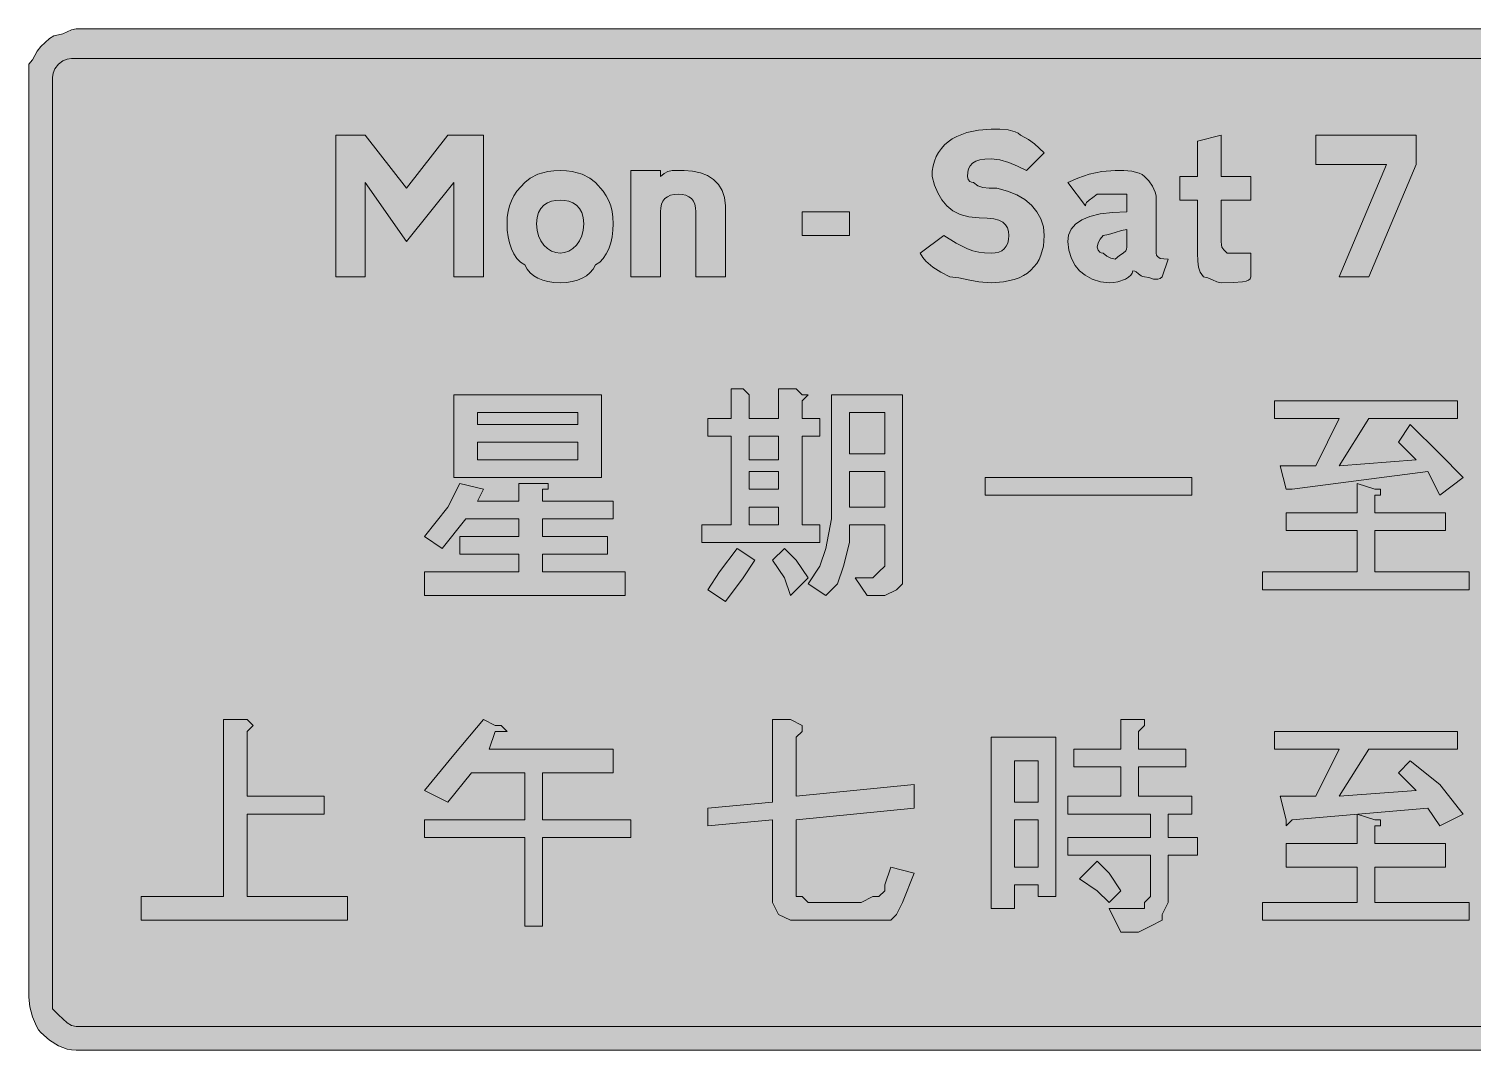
# Model space of a CAD drawing. Header units: metres. Extents: x 13 to 556, y 31 to 239.
# Drawn here: x 12.7 to 306.1, y 31 to 238.6 of the extents above; entities that cross this region are included whole.
import ezdxf

# ---------------------------------------------------------------- set-up
doc = ezdxf.new("R2010")
doc.units = ezdxf.units.M
doc.layers.add('FILL_BLACK_000000', color=7, linetype='Continuous', true_color=0x000000)
doc.layers.add('FILL_WHITE_FFFFFF', color=7, linetype='Continuous', true_color=0xffffff)

msp = doc.modelspace()

# ---------------------------------------------------------------- hatches: boundary and pattern name
at = {"layer": 'FILL_BLACK_000000', "true_color": 0x000000}
h = msp.add_hatch(color=7, dxfattribs=at)
h.dxf.hatch_style = 1
h.paths.add_polyline_path([(546.44, 238.5), (547.46, 238.33), (548.51, 238.05), (549.54, 237.66), (550.52, 237.15), (551.4, 236.53), (552.13, 235.8), (552.69, 234.96), (554.27, 233.16), (555.39, 231.36), (555.78, 230.46), (556.06, 229.56), (556.23, 228.66), (556.29, 227.76), (556.29, 41.76), (556.23, 40.81), (556.07, 39.79), (555.78, 38.74), (555.39, 37.71), (554.88, 36.73), (554.27, 35.85), (553.53, 35.12), (552.69, 34.56), (552.13, 33.72), (551.4, 32.98), (550.52, 32.37), (549.54, 31.86), (548.51, 31.47), (547.46, 31.18), (546.44, 31.02), (545.49, 30.96), (22.29, 30.96), (21.39, 31.02), (20.49, 31.18), (19.59, 31.47), (18.69, 31.86), (16.89, 32.98), (15.09, 34.56), (14.64, 35.12), (14.21, 35.85), (13.44, 37.71), (12.9, 39.79), (12.69, 41.76), (12.69, 227.76), (12.69, 231.36), (13.4, 232.26), (13.89, 233.16), (14.38, 234.06), (15.09, 234.96), (16.89, 236.61), (17.79, 237.15), (18.69, 237.36), (19.59, 237.55), (20.49, 237.96), (21.39, 238.37), (22.29, 238.56), (545.49, 238.56), (546.44, 238.5)])
h.paths.add_polyline_path([(20.49, 232.41), (19.59, 232.05), (18.69, 231.36), (18, 230.46), (17.64, 229.56), (17.51, 228.66), (17.49, 227.76), (17.49, 41.76), (17.49, 39.36), (18.69, 38.16), (20.49, 36.51), (21.39, 35.97), (22.29, 35.76), (545.49, 35.76), (546.39, 35.97), (547.29, 36.51), (549.09, 38.16), (549.49, 38.27), (549.78, 38.55), (550, 38.98), (550.14, 39.51), (550.27, 40.69), (550.29, 41.76), (550.29, 227.76), (550.27, 228.66), (550.14, 229.56), (549.78, 230.46), (549.09, 231.36), (548.19, 232.05), (547.29, 232.41), (546.39, 232.54), (545.49, 232.56), (22.29, 232.56), (21.39, 232.54), (20.49, 232.41)], flags=16)
h = msp.add_hatch(color=7, dxfattribs=at)
h.dxf.hatch_style = 1
h.paths.add_polyline_path([(203.64, 207.96), (204, 207.55), (204.29, 207.41), (204.69, 207.36), (205.61, 206.67), (206.64, 206.31), (207.9, 206.18), (209.49, 206.16), (211.63, 205.6), (213.52, 204.83), (215.16, 203.86), (216.54, 202.71), (217.63, 201.39), (218.43, 199.92), (218.92, 198.3), (219.09, 196.56), (218.92, 194.42), (218.42, 192.53), (218.04, 191.67), (217.57, 190.89), (217.02, 190.16), (216.39, 189.51), (215.67, 188.93), (214.87, 188.42), (213.99, 187.98), (213.02, 187.62), (210.82, 187.13), (208.29, 186.96), (205.8, 187.15), (203.64, 187.56), (201.71, 187.97), (199.89, 188.16), (198.11, 189.08), (196.44, 190.11), (195, 191.37), (194.39, 192.11), (193.89, 192.96), (198.69, 196.56), (201.2, 194.98), (203.49, 193.86), (204.62, 193.47), (205.78, 193.18), (206.99, 193.02), (208.29, 192.96), (209.13, 193.02), (209.87, 193.18), (210.48, 193.47), (210.99, 193.86), (211.38, 194.37), (211.67, 194.98), (211.83, 195.72), (211.89, 196.56), (211.83, 197.4), (211.63, 198.13), (211.26, 198.75), (210.69, 199.26), (209.9, 199.65), (208.85, 199.93), (207.53, 200.1), (205.89, 200.16), (203.8, 200.32), (202.03, 200.8), (200.53, 201.55), (199.29, 202.56), (198.27, 203.79), (197.45, 205.22), (196.8, 206.82), (196.29, 208.56), (196.35, 209.66), (196.51, 210.7), (196.78, 211.67), (197.15, 212.59), (197.62, 213.45), (198.19, 214.23), (198.85, 214.96), (199.59, 215.61), (200.42, 216.19), (201.33, 216.7), (203.38, 217.5), (205.71, 217.99), (208.29, 218.16), (210.07, 218.14), (211.74, 218.01), (213.18, 217.65), (213.79, 217.36), (214.29, 216.96), (215.88, 216.06), (217.14, 215.16), (219.09, 213.36), (215.49, 209.76), (213.69, 210.64), (211.89, 211.41), (210.09, 211.95), (208.29, 212.16), (207.05, 212.1), (206.02, 211.93), (205.19, 211.65), (204.54, 211.26), (204.06, 210.75), (203.73, 210.13), (203.55, 209.4), (203.49, 208.56), (203.64, 207.96)])
h = msp.add_hatch(color=7, dxfattribs=at)
h.dxf.hatch_style = 1
h.paths.add_polyline_path([(81.09, 207.36), (81.09, 188.16), (75.09, 188.16), (75.09, 216.96), (81.09, 216.96), (89.49, 206.16), (97.89, 216.96), (105.09, 216.96), (105.09, 188.16), (99.09, 188.16), (99.09, 207.36), (89.49, 195.36), (81.09, 207.36)])
h = msp.add_hatch(color=7, dxfattribs=at)
h.dxf.hatch_style = 1
h.paths.add_polyline_path([(261.09, 208.56), (261.09, 203.76), (255.09, 203.76), (255.09, 195.36), (255.11, 194.65), (255.24, 194.16), (255.6, 193.67), (256.29, 192.96), (257.49, 192.96), (258.69, 192.96), (261.09, 192.96), (261.09, 188.16), (260.98, 187.76), (260.66, 187.47), (260.14, 187.25), (259.44, 187.11), (257.55, 186.98), (255.09, 186.96), (254.19, 187.15), (253.29, 187.56), (252.39, 187.97), (251.49, 188.16), (250.8, 189.08), (250.44, 190.11), (250.31, 191.37), (250.29, 192.96), (250.29, 203.76), (246.69, 203.76), (246.69, 208.56), (250.29, 208.56), (250.29, 215.76), (255.09, 216.96), (255.09, 208.56), (261.09, 208.56)])
h = msp.add_hatch(color=7, dxfattribs=at)
h.dxf.hatch_style = 1
h.paths.add_polyline_path([(288.69, 210.96), (274.29, 210.96), (274.29, 216.96), (294.69, 216.96), (294.69, 210.96), (285.09, 188.16), (279.09, 188.16), (288.69, 210.96)])
h = msp.add_hatch(color=7, dxfattribs=at)
h.dxf.hatch_style = 1
h.paths.add_polyline_path([(131.26, 196.3), (130.98, 195.04), (130.59, 193.86), (130.08, 192.8), (129.46, 191.87), (128.73, 191.12), (127.89, 190.56), (127.38, 189.72), (126.76, 188.98), (126.03, 188.37), (125.19, 187.86), (124.23, 187.47), (123.16, 187.18), (121.98, 187.02), (120.69, 186.96), (119.4, 187.02), (118.21, 187.18), (117.15, 187.47), (116.19, 187.86), (115.35, 188.37), (114.62, 188.98), (114, 189.72), (113.49, 190.56), (112.65, 191.12), (111.91, 191.87), (111.3, 192.8), (110.79, 193.86), (110.4, 195.04), (110.11, 196.3), (109.95, 197.61), (109.89, 198.96), (109.95, 200.26), (110.11, 201.45), (110.4, 202.57), (110.79, 203.61), (111.3, 204.6), (111.91, 205.54), (113.49, 207.36), (114.62, 208.24), (116.19, 209.01), (118.21, 209.55), (119.4, 209.71), (120.69, 209.76), (121.98, 209.71), (123.16, 209.55), (125.19, 209.01), (126.76, 208.24), (127.89, 207.36), (129.46, 205.54), (130.08, 204.6), (130.59, 203.61), (130.98, 202.57), (131.26, 201.45), (131.43, 200.26), (131.49, 198.96), (131.43, 197.61), (131.26, 196.3)])
h.paths.add_polyline_path([(125.08, 201.23), (124.6, 202.06), (123.99, 202.71), (123.26, 203.19), (122.45, 203.52), (121.59, 203.7), (120.69, 203.76), (119.79, 203.7), (118.93, 203.52), (118.12, 203.19), (117.39, 202.71), (116.78, 202.06), (116.3, 201.23), (116, 200.2), (115.89, 198.96), (116, 197.67), (116.3, 196.5), (116.78, 195.48), (117.39, 194.61), (118.12, 193.91), (118.93, 193.39), (119.79, 193.07), (120.69, 192.96), (121.59, 193.07), (122.45, 193.39), (123.26, 193.91), (123.99, 194.61), (124.6, 195.48), (125.08, 196.5), (125.38, 197.67), (125.49, 198.96), (125.38, 200.2), (125.08, 201.23)], flags=16)
h = msp.add_hatch(color=7, dxfattribs=at)
h.dxf.hatch_style = 1
h.paths.add_polyline_path([(148.29, 188.16), (148.29, 200.16), (148.29, 201.36), (148.23, 202.2), (148.06, 202.93), (147.78, 203.55), (147.39, 204.06), (146.88, 204.45), (146.26, 204.73), (145.53, 204.9), (144.69, 204.96), (143.85, 204.9), (143.12, 204.73), (142.5, 204.45), (141.99, 204.06), (141.6, 203.55), (141.31, 202.93), (141.15, 202.2), (141.09, 201.36), (141.09, 188.16), (135.09, 188.16), (135.09, 209.76), (141.09, 209.76), (141.09, 208.56), (141.84, 209.16), (142.61, 209.57), (143.49, 209.76), (145.89, 209.76), (147.63, 209.65), (149.23, 209.31), (150.66, 208.75), (151.89, 207.96), (152.9, 206.95), (153.65, 205.71), (154.13, 204.25), (154.29, 202.56), (154.29, 188.16), (148.29, 188.16)])
h = msp.add_hatch(color=7, dxfattribs=at)
h.dxf.hatch_style = 1
h.paths.add_polyline_path([(242.64, 187.82), (242.19, 187.65), (241.29, 187.71), (240.39, 187.99), (239.49, 188.16), (239.09, 188.21), (238.78, 188.35), (238.29, 188.76), (237.8, 189.17), (237.49, 189.31), (237.09, 189.36), (236.98, 188.91), (236.68, 188.48), (236.2, 188.07), (235.59, 187.71), (234.05, 187.17), (233.19, 187.01), (232.29, 186.96), (230.51, 187.17), (228.84, 187.71), (227.4, 188.48), (226.29, 189.36), (225.41, 190.47), (224.64, 191.91), (224.1, 193.58), (223.89, 195.36), (224.06, 196.65), (224.58, 197.82), (225.47, 198.84), (226.74, 199.71), (228.4, 200.41), (230.47, 200.93), (232.96, 201.25), (235.89, 201.36), (235.89, 202.56), (235.89, 204.96), (233.49, 204.96), (229.89, 204.96), (229.01, 204.25), (228.24, 203.76), (227.7, 203.27), (227.54, 202.96), (227.49, 202.56), (223.89, 207.36), (225.9, 208.24), (228.24, 209.01), (230.81, 209.55), (233.49, 209.76), (235.27, 209.74), (236.94, 209.61), (238.38, 209.25), (238.99, 208.96), (239.49, 208.56), (240.37, 207.64), (241.14, 206.61), (241.68, 205.35), (241.84, 204.61), (241.89, 203.76), (241.89, 192.96), (241.94, 192.56), (242.1, 192.27), (242.64, 191.91), (243.41, 191.78), (244.29, 191.76), (243.09, 188.16), (242.64, 187.82)])
h.paths.add_polyline_path([(230.4, 193.15), (230.69, 193.01), (231.09, 192.96), (231.84, 192.36), (232.61, 191.95), (233.49, 191.76), (234.37, 192.47), (235.14, 192.96), (235.68, 193.45), (235.84, 193.76), (235.89, 194.16), (235.89, 197.76), (234.8, 197.57), (233.49, 197.16), (232.18, 196.75), (231.09, 196.56), (230.49, 195.81), (230.08, 195.04), (229.89, 194.16), (230.04, 193.56), (230.4, 193.15)], flags=16)
h = msp.add_hatch(color=7, dxfattribs=at)
h.dxf.hatch_style = 1
h.paths.add_polyline_path([(179.49, 196.56), (169.89, 196.56), (169.89, 201.36), (179.49, 201.36), (179.49, 196.56)])
h = msp.add_hatch(color=7, dxfattribs=at)
h.dxf.hatch_style = 1
h.paths.add_polyline_path([(168.69, 165.36), (169.89, 164.16), (171.09, 164.16), (169.89, 162.96), (169.89, 159.36), (173.49, 159.36), (173.49, 155.76), (169.89, 155.76), (169.89, 137.76), (173.49, 137.76), (173.49, 134.16), (149.49, 134.16), (149.49, 137.76), (155.49, 137.76), (155.49, 155.76), (150.69, 155.76), (150.69, 159.36), (155.49, 159.36), (155.49, 165.36), (157.89, 165.36), (159.09, 164.16), (159.09, 162.96), (159.09, 159.36), (165.09, 159.36), (165.09, 165.36), (168.69, 165.36)])
h.paths.add_polyline_path([(159.09, 144.96), (165.09, 144.96), (165.09, 148.56), (159.09, 148.56), (159.09, 144.96)], flags=16)
h.paths.add_polyline_path([(159.09, 141.36), (159.09, 137.76), (165.09, 137.76), (165.09, 141.36), (159.09, 141.36)], flags=16)
h.paths.add_polyline_path([(165.09, 155.76), (159.09, 155.76), (159.09, 150.96), (165.09, 150.96), (165.09, 155.76)], flags=16)
h = msp.add_hatch(color=7, dxfattribs=at)
h.dxf.hatch_style = 1
h.paths.add_polyline_path([(99.09, 164.16), (129.09, 164.16), (129.09, 147.36), (99.09, 147.36), (99.09, 164.16)])
h.paths.add_polyline_path([(103.89, 160.56), (103.89, 158.16), (124.29, 158.16), (124.29, 160.56), (103.89, 160.56)], flags=16)
h.paths.add_polyline_path([(124.29, 154.56), (103.89, 154.56), (103.89, 150.96), (124.29, 150.96), (124.29, 154.56)], flags=16)
h = msp.add_hatch(color=7, dxfattribs=at)
h.dxf.hatch_style = 1
h.paths.add_polyline_path([(190.29, 126.96), (190.29, 125.76), (189.09, 124.56), (186.69, 123.36), (183.09, 123.36), (180.69, 126.96), (184.29, 126.96), (185.49, 128.16), (186.69, 129.36), (186.69, 137.76), (179.49, 137.76), (179.49, 134.16), (178.29, 129.36), (177.09, 125.76), (174.69, 123.36), (171.09, 125.76), (173.49, 129.36), (174.69, 132.96), (175.89, 138.96), (175.89, 146.16), (175.89, 164.16), (190.29, 164.16), (190.29, 129.36), (190.29, 126.96)])
h.paths.add_polyline_path([(179.49, 148.56), (179.49, 141.36), (186.69, 141.36), (186.69, 148.56), (179.49, 148.56)], flags=16)
h.paths.add_polyline_path([(186.69, 160.56), (179.49, 160.56), (179.49, 152.16), (186.69, 152.16), (186.69, 160.56)], flags=16)
h = msp.add_hatch(color=7, dxfattribs=at)
h.dxf.hatch_style = 1
h.paths.add_polyline_path([(265.89, 162.96), (303.09, 162.96), (303.09, 159.36), (285.09, 159.36), (279.09, 149.76), (294.69, 150.96), (291.09, 154.56), (293.49, 158.16), (299.49, 152.16), (304.29, 147.36), (299.49, 143.76), (297.09, 148.56), (269.49, 144.96), (268.29, 144.96), (267.09, 149.76), (274.29, 149.76), (279.09, 159.36), (265.89, 159.36), (265.89, 162.96)])
h = msp.add_hatch(color=7, dxfattribs=at)
h.dxf.hatch_style = 1
h.paths.add_polyline_path([(249.09, 147.36), (249.09, 143.76), (207.09, 143.76), (207.09, 147.36), (249.09, 147.36)])
h = msp.add_hatch(color=7, dxfattribs=at)
h.dxf.hatch_style = 1
h.paths.add_polyline_path([(103.89, 142.56), (112.29, 142.56), (112.29, 146.16), (117.09, 146.16), (118.29, 146.16), (118.29, 144.96), (117.09, 144.96), (117.09, 142.56), (131.49, 142.56), (131.49, 138.96), (117.09, 138.96), (117.09, 135.36), (130.29, 135.36), (130.29, 131.76), (117.09, 131.76), (117.09, 128.16), (133.89, 128.16), (133.89, 123.36), (93.09, 123.36), (93.09, 128.16), (112.29, 128.16), (112.29, 131.76), (100.29, 131.76), (100.29, 135.36), (112.29, 135.36), (112.29, 138.96), (101.49, 138.96), (96.69, 132.96), (93.09, 135.36), (97.89, 141.36), (100.29, 146.16), (105.09, 144.96), (103.89, 142.56)])
h = msp.add_hatch(color=7, dxfattribs=at)
h.dxf.hatch_style = 1
h.paths.add_polyline_path([(263.49, 128.16), (282.69, 128.16), (282.69, 136.56), (268.29, 136.56), (268.29, 140.16), (282.69, 140.16), (282.69, 146.16), (286.29, 144.96), (287.49, 144.96), (287.49, 143.76), (286.29, 143.76), (286.29, 140.16), (300.69, 140.16), (300.69, 136.56), (286.29, 136.56), (286.29, 128.16), (305.49, 128.16), (305.49, 124.56), (263.49, 124.56), (263.49, 128.16)])
h = msp.add_hatch(color=7, dxfattribs=at)
h.dxf.hatch_style = 1
h.paths.add_polyline_path([(153.09, 128.16), (156.69, 132.96), (160.29, 130.56), (157.89, 126.96), (154.29, 122.16), (150.69, 124.56), (153.09, 128.16)])
h = msp.add_hatch(color=7, dxfattribs=at)
h.dxf.hatch_style = 1
h.paths.add_polyline_path([(168.69, 130.56), (171.09, 126.96), (167.49, 123.36), (166.29, 126.96), (163.89, 130.56), (166.29, 132.96), (168.69, 130.56)])
h = msp.add_hatch(color=7, dxfattribs=at)
h.dxf.hatch_style = 1
h.paths.add_polyline_path([(57.09, 98.16), (58.29, 96.96), (57.09, 95.76), (57.09, 82.56), (72.69, 82.56), (72.69, 78.96), (57.09, 78.96), (57.09, 62.16), (77.49, 62.16), (77.49, 57.36), (35.49, 57.36), (35.49, 62.16), (52.29, 62.16), (52.29, 98.16), (55.89, 98.16), (57.09, 98.16)])
h = msp.add_hatch(color=7, dxfattribs=at)
h.dxf.hatch_style = 1
h.paths.add_polyline_path([(99.09, 90.96), (105.09, 98.16), (107.49, 96.96), (108.69, 96.96), (109.89, 95.76), (108.69, 95.76), (107.49, 95.76), (106.29, 92.16), (131.49, 92.16), (131.49, 87.36), (117.09, 87.36), (117.09, 77.76), (135.09, 77.76), (135.09, 74.16), (117.09, 74.16), (117.09, 56.16), (113.49, 56.16), (113.49, 74.16), (93.09, 74.16), (93.09, 77.76), (113.49, 77.76), (113.49, 87.36), (102.69, 87.36), (97.89, 81.36), (93.09, 83.76), (99.09, 90.96)])
h = msp.add_hatch(color=7, dxfattribs=at)
h.dxf.hatch_style = 1
h.paths.add_polyline_path([(169.89, 96.96), (169.89, 95.76), (168.69, 94.56), (168.69, 82.56), (192.69, 84.96), (192.69, 80.16), (168.69, 77.76), (168.69, 65.76), (168.69, 63.36), (168.69, 62.16), (169.89, 62.16), (171.09, 60.96), (181.89, 60.96), (184.29, 62.16), (185.49, 62.16), (186.69, 63.36), (186.69, 64.56), (187.89, 68.16), (192.69, 66.96), (190.29, 60.96), (189.09, 58.56), (187.89, 57.36), (186.69, 57.36), (183.09, 57.36), (171.09, 57.36), (167.49, 57.36), (165.09, 58.56), (163.89, 60.96), (163.89, 64.56), (163.89, 77.76), (150.69, 76.56), (150.69, 80.16), (163.89, 81.36), (163.89, 98.16), (167.49, 98.16), (169.89, 96.96)])
h = msp.add_hatch(color=7, dxfattribs=at)
h.dxf.hatch_style = 1
h.paths.add_polyline_path([(234.69, 88.56), (225.09, 88.56), (225.09, 92.16), (234.69, 92.16), (234.69, 98.16), (238.29, 98.16), (239.49, 98.16), (239.49, 96.96), (238.29, 95.76), (238.29, 92.16), (247.89, 92.16), (247.89, 88.56), (238.29, 88.56), (238.29, 82.56), (249.09, 82.56), (249.09, 78.96), (244.29, 78.96), (244.29, 74.16), (250.29, 74.16), (250.29, 70.56), (244.29, 70.56), (244.29, 60.96), (243.09, 58.56), (243.09, 57.36), (240.69, 56.16), (238.29, 54.96), (234.69, 54.96), (232.29, 59.76), (237.09, 59.76), (238.29, 59.76), (239.49, 59.76), (239.49, 60.96), (240.69, 62.16), (240.69, 70.56), (223.89, 70.56), (223.89, 74.16), (240.69, 74.16), (240.69, 78.96), (223.89, 78.96), (223.89, 82.56), (234.69, 82.56), (234.69, 88.56)])
h = msp.add_hatch(color=7, dxfattribs=at)
h.dxf.hatch_style = 1
h.paths.add_polyline_path([(217.89, 62.16), (217.89, 64.56), (213.09, 64.56), (213.09, 59.76), (208.29, 59.76), (208.29, 62.16), (208.29, 94.56), (221.49, 94.56), (221.49, 62.16), (217.89, 62.16)])
h.paths.add_polyline_path([(213.09, 89.76), (213.09, 81.36), (217.89, 81.36), (217.89, 89.76), (213.09, 89.76)], flags=16)
h.paths.add_polyline_path([(217.89, 77.76), (213.09, 77.76), (213.09, 68.16), (217.89, 68.16), (217.89, 77.76)], flags=16)
h = msp.add_hatch(color=7, dxfattribs=at)
h.dxf.hatch_style = 1
h.paths.add_polyline_path([(265.89, 95.76), (303.09, 95.76), (303.09, 92.16), (285.09, 92.16), (279.09, 82.56), (294.69, 83.76), (291.09, 87.36), (293.49, 89.76), (299.49, 84.96), (304.29, 78.96), (299.49, 76.56), (297.09, 80.16), (269.49, 77.76), (268.29, 76.56), (268.29, 77.76), (267.09, 82.56), (274.29, 82.56), (279.09, 92.16), (265.89, 92.16), (265.89, 95.76)])
h = msp.add_hatch(color=7, dxfattribs=at)
h.dxf.hatch_style = 1
h.paths.add_polyline_path([(263.49, 60.96), (282.69, 60.96), (282.69, 68.16), (268.29, 68.16), (268.29, 72.96), (282.69, 72.96), (282.69, 78.96), (286.29, 77.76), (287.49, 77.76), (287.49, 76.56), (286.29, 76.56), (286.29, 72.96), (300.69, 72.96), (300.69, 68.16), (286.29, 68.16), (286.29, 60.96), (305.49, 60.96), (305.49, 57.36), (263.49, 57.36), (263.49, 60.96)])
h = msp.add_hatch(color=7, dxfattribs=at)
h.dxf.hatch_style = 1
h.paths.add_polyline_path([(232.29, 66.96), (234.69, 63.36), (232.29, 60.96), (229.89, 63.36), (226.29, 65.76), (229.89, 69.36), (232.29, 66.96)])
at = {"layer": 'FILL_WHITE_FFFFFF', "true_color": 0xffffff}
h = msp.add_hatch(color=7, dxfattribs=at)
h.dxf.hatch_style = 1
h.paths.add_polyline_path([(545.49, 232.56), (547.89, 232.56), (549.09, 231.36), (549.49, 231.31), (549.78, 231.17), (550.14, 230.76), (550.29, 230.16), (550.29, 227.76), (550.29, 41.76), (550.27, 40.69), (550.14, 39.51), (550, 38.98), (549.78, 38.55), (549.49, 38.27), (549.09, 38.16), (549.04, 37.76), (548.9, 37.47), (548.49, 37.11), (547.89, 36.96), (547.18, 36.27), (546.69, 35.91), (546.2, 35.78), (545.49, 35.76), (22.29, 35.76), (21.39, 35.97), (20.49, 36.51), (18.69, 38.16), (17.49, 39.36), (17.49, 41.76), (17.49, 227.76), (17.51, 228.66), (17.64, 229.56), (18, 230.46), (18.69, 231.36), (19.59, 232.05), (20.49, 232.41), (21.39, 232.54), (22.29, 232.56), (545.49, 232.56)])

# ---------------------------------------------------------------- linework, layer by layer
at = {"layer": 'FILL_BLACK_000000', "lineweight": 0, "true_color": 0x000000}
for points in [[(545.49, 30.96), (22.29, 30.96), (21.39, 31.02), (20.49, 31.18), (19.59, 31.47), (18.69, 31.86), (16.89, 32.98), (15.09, 34.56), (14.64, 35.12), (14.21, 35.85), (13.44, 37.71), (12.9, 39.79), (12.69, 41.76), (12.69, 227.76), (12.69, 231.36), (13.4, 232.26), (13.89, 233.16), (14.38, 234.06), (15.09, 234.96), (16.89, 236.61), (17.79, 237.15), (18.69, 237.36), (19.59, 237.55), (20.49, 237.96), (21.39, 238.37), (22.29, 238.56), (545.49, 238.56)], [(545.49, 232.56), (22.29, 232.56), (21.39, 232.54), (20.49, 232.41), (19.59, 232.05), (18.69, 231.36), (18, 230.46), (17.64, 229.56), (17.51, 228.66), (17.49, 227.76), (17.49, 41.76), (17.49, 39.36), (18.69, 38.16), (20.49, 36.51), (21.39, 35.97), (22.29, 35.76), (545.49, 35.76)]]:
    msp.add_lwpolyline(points, dxfattribs=at)
for points in [[(203.64, 207.96), (204, 207.55), (204.29, 207.41), (204.69, 207.36), (205.61, 206.67), (206.64, 206.31), (207.9, 206.18), (209.49, 206.16), (211.63, 205.6), (213.52, 204.83), (215.16, 203.86), (216.54, 202.71), (217.63, 201.39), (218.43, 199.92), (218.92, 198.3), (219.09, 196.56), (218.92, 194.42), (218.42, 192.53), (218.04, 191.67), (217.57, 190.89), (217.02, 190.16), (216.39, 189.51), (215.67, 188.93), (214.87, 188.42), (213.99, 187.98), (213.02, 187.62), (210.82, 187.13), (208.29, 186.96), (205.8, 187.15), (203.64, 187.56), (201.71, 187.97), (199.89, 188.16), (198.11, 189.08), (196.44, 190.11), (195, 191.37), (194.39, 192.11), (193.89, 192.96), (198.69, 196.56), (201.2, 194.98), (203.49, 193.86), (204.62, 193.47), (205.78, 193.18), (206.99, 193.02), (208.29, 192.96), (209.13, 193.02), (209.87, 193.18), (210.48, 193.47), (210.99, 193.86), (211.38, 194.37), (211.67, 194.98), (211.83, 195.72), (211.89, 196.56), (211.83, 197.4), (211.63, 198.13), (211.26, 198.75), (210.69, 199.26), (209.9, 199.65), (208.85, 199.93), (207.53, 200.1), (205.89, 200.16), (203.8, 200.32), (202.03, 200.8), (200.53, 201.55), (199.29, 202.56), (198.27, 203.79), (197.45, 205.22), (196.8, 206.82), (196.29, 208.56), (196.35, 209.66), (196.51, 210.7), (196.78, 211.67), (197.15, 212.59), (197.62, 213.45), (198.19, 214.23), (198.85, 214.96), (199.59, 215.61), (200.42, 216.19), (201.33, 216.7), (203.38, 217.5), (205.71, 217.99), (208.29, 218.16), (210.07, 218.14), (211.74, 218.01), (213.18, 217.65), (213.79, 217.36), (214.29, 216.96), (215.88, 216.06), (217.14, 215.16), (219.09, 213.36), (215.49, 209.76), (213.69, 210.64), (211.89, 211.41), (210.09, 211.95), (208.29, 212.16), (207.05, 212.1), (206.02, 211.93), (205.19, 211.65), (204.54, 211.26), (204.06, 210.75), (203.73, 210.13), (203.55, 209.4), (203.49, 208.56)], [(81.09, 207.36), (81.09, 188.16), (75.09, 188.16), (75.09, 216.96), (81.09, 216.96), (89.49, 206.16), (97.89, 216.96), (105.09, 216.96), (105.09, 188.16), (99.09, 188.16), (99.09, 207.36), (89.49, 195.36)], [(261.09, 208.56), (261.09, 203.76), (255.09, 203.76), (255.09, 195.36), (255.11, 194.65), (255.24, 194.16), (255.6, 193.67), (256.29, 192.96), (257.49, 192.96), (258.69, 192.96), (261.09, 192.96), (261.09, 188.16), (260.98, 187.76), (260.66, 187.47), (260.14, 187.25), (259.44, 187.11), (257.55, 186.98), (255.09, 186.96), (254.19, 187.15), (253.29, 187.56), (252.39, 187.97), (251.49, 188.16), (250.8, 189.08), (250.44, 190.11), (250.31, 191.37), (250.29, 192.96), (250.29, 203.76), (246.69, 203.76), (246.69, 208.56), (250.29, 208.56), (250.29, 215.76), (255.09, 216.96), (255.09, 208.56)], [(288.69, 210.96), (274.29, 210.96), (274.29, 216.96), (294.69, 216.96), (294.69, 210.96), (285.09, 188.16), (279.09, 188.16)], [(131.26, 196.3), (130.98, 195.04), (130.59, 193.86), (130.08, 192.8), (129.46, 191.87), (128.73, 191.12), (127.89, 190.56), (127.38, 189.72), (126.76, 188.98), (126.03, 188.37), (125.19, 187.86), (124.23, 187.47), (123.16, 187.18), (121.98, 187.02), (120.69, 186.96), (119.4, 187.02), (118.21, 187.18), (117.15, 187.47), (116.19, 187.86), (115.35, 188.37), (114.62, 188.98), (114, 189.72), (113.49, 190.56), (112.65, 191.12), (111.91, 191.87), (111.3, 192.8), (110.79, 193.86), (110.4, 195.04), (110.11, 196.3), (109.95, 197.61), (109.89, 198.96), (109.95, 200.26), (110.11, 201.45), (110.4, 202.57), (110.79, 203.61), (111.3, 204.6), (111.91, 205.54), (113.49, 207.36), (114.62, 208.24), (116.19, 209.01), (118.21, 209.55), (119.4, 209.71), (120.69, 209.76), (121.98, 209.71), (123.16, 209.55), (125.19, 209.01), (126.76, 208.24), (127.89, 207.36), (129.46, 205.54), (130.08, 204.6), (130.59, 203.61), (130.98, 202.57), (131.26, 201.45), (131.43, 200.26), (131.49, 198.96), (131.43, 197.61)], [(148.29, 188.16), (148.29, 200.16), (148.29, 201.36), (148.23, 202.2), (148.06, 202.93), (147.78, 203.55), (147.39, 204.06), (146.88, 204.45), (146.26, 204.73), (145.53, 204.9), (144.69, 204.96), (143.85, 204.9), (143.12, 204.73), (142.5, 204.45), (141.99, 204.06), (141.6, 203.55), (141.31, 202.93), (141.15, 202.2), (141.09, 201.36), (141.09, 188.16), (135.09, 188.16), (135.09, 209.76), (141.09, 209.76), (141.09, 208.56), (141.84, 209.16), (142.61, 209.57), (143.49, 209.76), (145.89, 209.76), (147.63, 209.65), (149.23, 209.31), (150.66, 208.75), (151.89, 207.96), (152.9, 206.95), (153.65, 205.71), (154.13, 204.25), (154.29, 202.56), (154.29, 188.16)], [(242.64, 187.82), (242.19, 187.65), (241.29, 187.71), (240.39, 187.99), (239.49, 188.16), (239.09, 188.21), (238.78, 188.35), (238.29, 188.76), (237.8, 189.17), (237.49, 189.31), (237.09, 189.36), (236.98, 188.91), (236.68, 188.48), (236.2, 188.07), (235.59, 187.71), (234.05, 187.17), (233.19, 187.01), (232.29, 186.96), (230.51, 187.17), (228.84, 187.71), (227.4, 188.48), (226.29, 189.36), (225.41, 190.47), (224.64, 191.91), (224.1, 193.58), (223.89, 195.36), (224.06, 196.65), (224.58, 197.82), (225.47, 198.84), (226.74, 199.71), (228.4, 200.41), (230.47, 200.93), (232.96, 201.25), (235.89, 201.36), (235.89, 202.56), (235.89, 204.96), (233.49, 204.96), (229.89, 204.96), (229.01, 204.25), (228.24, 203.76), (227.7, 203.27), (227.54, 202.96), (227.49, 202.56), (223.89, 207.36), (225.9, 208.24), (228.24, 209.01), (230.81, 209.55), (233.49, 209.76), (235.27, 209.74), (236.94, 209.61), (238.38, 209.25), (238.99, 208.96), (239.49, 208.56), (240.37, 207.64), (241.14, 206.61), (241.68, 205.35), (241.84, 204.61), (241.89, 203.76), (241.89, 192.96), (241.94, 192.56), (242.1, 192.27), (242.64, 191.91), (243.41, 191.78), (244.29, 191.76), (243.09, 188.16)], [(125.08, 201.23), (124.6, 202.06), (123.99, 202.71), (123.26, 203.19), (122.45, 203.52), (121.59, 203.7), (120.69, 203.76), (119.79, 203.7), (118.93, 203.52), (118.12, 203.19), (117.39, 202.71), (116.78, 202.06), (116.3, 201.23), (116, 200.2), (115.89, 198.96), (116, 197.67), (116.3, 196.5), (116.78, 195.48), (117.39, 194.61), (118.12, 193.91), (118.93, 193.39), (119.79, 193.07), (120.69, 192.96), (121.59, 193.07), (122.45, 193.39), (123.26, 193.91), (123.99, 194.61), (124.6, 195.48), (125.08, 196.5), (125.38, 197.67), (125.49, 198.96), (125.38, 200.2)], [(179.49, 196.56), (169.89, 196.56), (169.89, 201.36), (179.49, 201.36)], [(230.4, 193.15), (230.69, 193.01), (231.09, 192.96), (231.84, 192.36), (232.61, 191.95), (233.49, 191.76), (234.37, 192.47), (235.14, 192.96), (235.68, 193.45), (235.84, 193.76), (235.89, 194.16), (235.89, 197.76), (234.8, 197.57), (233.49, 197.16), (232.18, 196.75), (231.09, 196.56), (230.49, 195.81), (230.08, 195.04), (229.89, 194.16), (230.04, 193.56)], [(168.69, 165.36), (169.89, 164.16), (171.09, 164.16), (169.89, 162.96), (169.89, 159.36), (173.49, 159.36), (173.49, 155.76), (169.89, 155.76), (169.89, 137.76), (173.49, 137.76), (173.49, 134.16), (149.49, 134.16), (149.49, 137.76), (155.49, 137.76), (155.49, 155.76), (150.69, 155.76), (150.69, 159.36), (155.49, 159.36), (155.49, 165.36), (157.89, 165.36), (159.09, 164.16), (159.09, 162.96), (159.09, 159.36), (165.09, 159.36), (165.09, 165.36)], [(99.09, 164.16), (129.09, 164.16), (129.09, 147.36), (99.09, 147.36)], [(190.29, 126.96), (190.29, 125.76), (189.09, 124.56), (186.69, 123.36), (183.09, 123.36), (180.69, 126.96), (184.29, 126.96), (185.49, 128.16), (186.69, 129.36), (186.69, 137.76), (179.49, 137.76), (179.49, 134.16), (178.29, 129.36), (177.09, 125.76), (174.69, 123.36), (171.09, 125.76), (173.49, 129.36), (174.69, 132.96), (175.89, 138.96), (175.89, 146.16), (175.89, 164.16), (190.29, 164.16), (190.29, 129.36)], [(265.89, 162.96), (303.09, 162.96), (303.09, 159.36), (285.09, 159.36), (279.09, 149.76), (294.69, 150.96), (291.09, 154.56), (293.49, 158.16), (299.49, 152.16), (304.29, 147.36), (299.49, 143.76), (297.09, 148.56), (269.49, 144.96), (268.29, 144.96), (267.09, 149.76), (274.29, 149.76), (279.09, 159.36), (265.89, 159.36)], [(103.89, 160.56), (103.89, 158.16), (124.29, 158.16), (124.29, 160.56)], [(186.69, 160.56), (179.49, 160.56), (179.49, 152.16), (186.69, 152.16)], [(165.09, 155.76), (159.09, 155.76), (159.09, 150.96), (165.09, 150.96)], [(124.29, 154.56), (103.89, 154.56), (103.89, 150.96), (124.29, 150.96)], [(159.09, 144.96), (165.09, 144.96), (165.09, 148.56), (159.09, 148.56)], [(179.49, 148.56), (179.49, 141.36), (186.69, 141.36), (186.69, 148.56)], [(249.09, 147.36), (249.09, 143.76), (207.09, 143.76), (207.09, 147.36)], [(103.89, 142.56), (112.29, 142.56), (112.29, 146.16), (117.09, 146.16), (118.29, 146.16), (118.29, 144.96), (117.09, 144.96), (117.09, 142.56), (131.49, 142.56), (131.49, 138.96), (117.09, 138.96), (117.09, 135.36), (130.29, 135.36), (130.29, 131.76), (117.09, 131.76), (117.09, 128.16), (133.89, 128.16), (133.89, 123.36), (93.09, 123.36), (93.09, 128.16), (112.29, 128.16), (112.29, 131.76), (100.29, 131.76), (100.29, 135.36), (112.29, 135.36), (112.29, 138.96), (101.49, 138.96), (96.69, 132.96), (93.09, 135.36), (97.89, 141.36), (100.29, 146.16), (105.09, 144.96)], [(263.49, 128.16), (282.69, 128.16), (282.69, 136.56), (268.29, 136.56), (268.29, 140.16), (282.69, 140.16), (282.69, 146.16), (286.29, 144.96), (287.49, 144.96), (287.49, 143.76), (286.29, 143.76), (286.29, 140.16), (300.69, 140.16), (300.69, 136.56), (286.29, 136.56), (286.29, 128.16), (305.49, 128.16), (305.49, 124.56), (263.49, 124.56)], [(159.09, 141.36), (159.09, 137.76), (165.09, 137.76), (165.09, 141.36)], [(153.09, 128.16), (156.69, 132.96), (160.29, 130.56), (157.89, 126.96), (154.29, 122.16), (150.69, 124.56)], [(168.69, 130.56), (171.09, 126.96), (167.49, 123.36), (166.29, 126.96), (163.89, 130.56), (166.29, 132.96)], [(57.09, 98.16), (58.29, 96.96), (57.09, 95.76), (57.09, 82.56), (72.69, 82.56), (72.69, 78.96), (57.09, 78.96), (57.09, 62.16), (77.49, 62.16), (77.49, 57.36), (35.49, 57.36), (35.49, 62.16), (52.29, 62.16), (52.29, 98.16), (55.89, 98.16)], [(99.09, 90.96), (105.09, 98.16), (107.49, 96.96), (108.69, 96.96), (109.89, 95.76), (108.69, 95.76), (107.49, 95.76), (106.29, 92.16), (131.49, 92.16), (131.49, 87.36), (117.09, 87.36), (117.09, 77.76), (135.09, 77.76), (135.09, 74.16), (117.09, 74.16), (117.09, 56.16), (113.49, 56.16), (113.49, 74.16), (93.09, 74.16), (93.09, 77.76), (113.49, 77.76), (113.49, 87.36), (102.69, 87.36), (97.89, 81.36), (93.09, 83.76)], [(169.89, 96.96), (169.89, 95.76), (168.69, 94.56), (168.69, 82.56), (192.69, 84.96), (192.69, 80.16), (168.69, 77.76), (168.69, 65.76), (168.69, 63.36), (168.69, 62.16), (169.89, 62.16), (171.09, 60.96), (181.89, 60.96), (184.29, 62.16), (185.49, 62.16), (186.69, 63.36), (186.69, 64.56), (187.89, 68.16), (192.69, 66.96), (190.29, 60.96), (189.09, 58.56), (187.89, 57.36), (186.69, 57.36), (183.09, 57.36), (171.09, 57.36), (167.49, 57.36), (165.09, 58.56), (163.89, 60.96), (163.89, 64.56), (163.89, 77.76), (150.69, 76.56), (150.69, 80.16), (163.89, 81.36), (163.89, 98.16), (167.49, 98.16)], [(234.69, 88.56), (225.09, 88.56), (225.09, 92.16), (234.69, 92.16), (234.69, 98.16), (238.29, 98.16), (239.49, 98.16), (239.49, 96.96), (238.29, 95.76), (238.29, 92.16), (247.89, 92.16), (247.89, 88.56), (238.29, 88.56), (238.29, 82.56), (249.09, 82.56), (249.09, 78.96), (244.29, 78.96), (244.29, 74.16), (250.29, 74.16), (250.29, 70.56), (244.29, 70.56), (244.29, 60.96), (243.09, 58.56), (243.09, 57.36), (240.69, 56.16), (238.29, 54.96), (234.69, 54.96), (232.29, 59.76), (237.09, 59.76), (238.29, 59.76), (239.49, 59.76), (239.49, 60.96), (240.69, 62.16), (240.69, 70.56), (223.89, 70.56), (223.89, 74.16), (240.69, 74.16), (240.69, 78.96), (223.89, 78.96), (223.89, 82.56), (234.69, 82.56)], [(217.89, 62.16), (217.89, 64.56), (213.09, 64.56), (213.09, 59.76), (208.29, 59.76), (208.29, 62.16), (208.29, 94.56), (221.49, 94.56), (221.49, 62.16)], [(265.89, 95.76), (303.09, 95.76), (303.09, 92.16), (285.09, 92.16), (279.09, 82.56), (294.69, 83.76), (291.09, 87.36), (293.49, 89.76), (299.49, 84.96), (304.29, 78.96), (299.49, 76.56), (297.09, 80.16), (269.49, 77.76), (268.29, 76.56), (268.29, 77.76), (267.09, 82.56), (274.29, 82.56), (279.09, 92.16), (265.89, 92.16)], [(213.09, 89.76), (213.09, 81.36), (217.89, 81.36), (217.89, 89.76)], [(217.89, 77.76), (213.09, 77.76), (213.09, 68.16), (217.89, 68.16)], [(263.49, 60.96), (282.69, 60.96), (282.69, 68.16), (268.29, 68.16), (268.29, 72.96), (282.69, 72.96), (282.69, 78.96), (286.29, 77.76), (287.49, 77.76), (287.49, 76.56), (286.29, 76.56), (286.29, 72.96), (300.69, 72.96), (300.69, 68.16), (286.29, 68.16), (286.29, 60.96), (305.49, 60.96), (305.49, 57.36), (263.49, 57.36)], [(232.29, 66.96), (234.69, 63.36), (232.29, 60.96), (229.89, 63.36), (226.29, 65.76), (229.89, 69.36)]]:
    msp.add_lwpolyline(points, close=True, dxfattribs=at)
at = {"layer": 'FILL_WHITE_FFFFFF', "lineweight": 0, "true_color": 0xffffff}
msp.add_lwpolyline([(545.49, 35.76), (22.29, 35.76), (21.39, 35.97), (20.49, 36.51), (18.69, 38.16), (17.49, 39.36), (17.49, 41.76), (17.49, 227.76), (17.51, 228.66), (17.64, 229.56), (18, 230.46), (18.69, 231.36), (19.59, 232.05), (20.49, 232.41), (21.39, 232.54), (22.29, 232.56), (545.49, 232.56)], dxfattribs=at)

doc.saveas('drawing.dxf')
